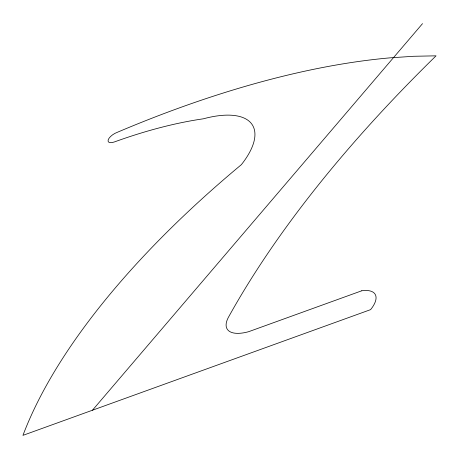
<?xml version="1.0" encoding="UTF-8"?>
<svg xmlns="http://www.w3.org/2000/svg" width="459" height="459" viewBox="0 0 459 459"><rect width="100%" height="100%" fill="white"/><g stroke="black" fill="none" stroke-linecap="round" stroke-linejoin="round"><path stroke-width="0.69" d="M92.477 410.214L422.521 23.639M361.778 290.776L248.68 331.679A38.309 16.122 -31.2 0 1 228.576 317.014A976.999 411.172 -31.2 0 1 436.05 55.832L413.479 56.285L389.943 57.857A624.257 262.72 -31.2 0 0 117.343 132.295A8.83 3.718 -31.2 0 0 108.192 139.897A8.83 3.718 -31.2 0 0 114.331 141.963A314.059 132.169 -31.2 0 1 203.383 118.801A88.885 37.409 -31.2 0 1 241.365 164.661A599.569 252.33 -31.2 0 0 22.95 435.361L370.591 309.641A33.668 14.166 -31.2 0 0 361.778 290.776"/></g></svg>
